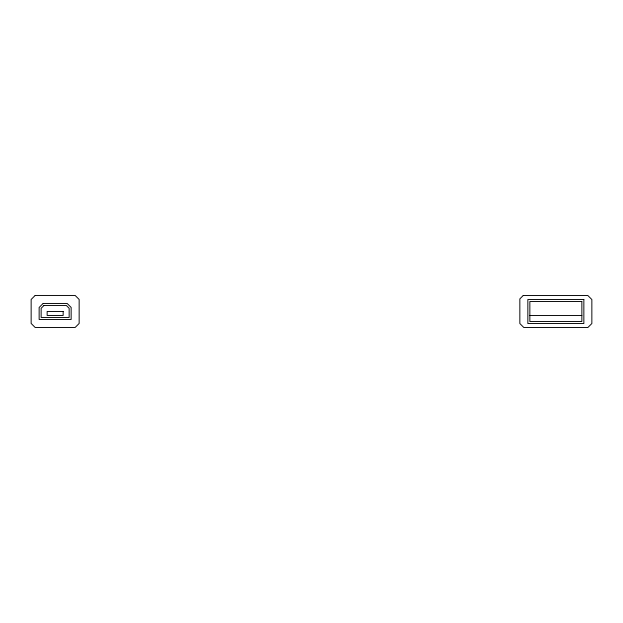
<?xml version="1.0" encoding="UTF-8"?>
<svg xmlns="http://www.w3.org/2000/svg" width="623" height="623" viewBox="0 0 623 623"><rect width="100%" height="100%" fill="white"/><g stroke="black" fill="none" stroke-linecap="round" stroke-linejoin="round"><path stroke-width="0.93" d="M529.846 315.526L581.851 315.526M35.153 295.458L31.15 299.461L31.15 323.462L35.153 327.464L75.157 327.464L79.152 323.462L79.152 299.461L75.157 295.458L35.153 295.458M43.151 303.456L39.148 307.458L39.148 319.459L71.154 319.459L71.154 307.458L67.152 303.456L43.151 303.456M43.976 305.457L41.149 308.284L41.149 317.457L69.153 317.457L69.153 308.284L66.326 305.457L43.976 305.457M523.219 295.52L519.839 298.892L519.839 323.524L523.842 327.527L587.847 327.527L591.85 323.524L591.85 299.523L587.847 295.52L523.219 295.52M583.852 299.523L527.845 299.523L527.845 323.524L583.852 323.524L583.852 299.523M581.851 301.524L529.846 301.524L529.846 321.523L581.851 321.523L581.851 301.524M63.157 311.461L47.153 311.461L47.153 315.456L63.157 315.456L63.157 311.461"/></g></svg>
